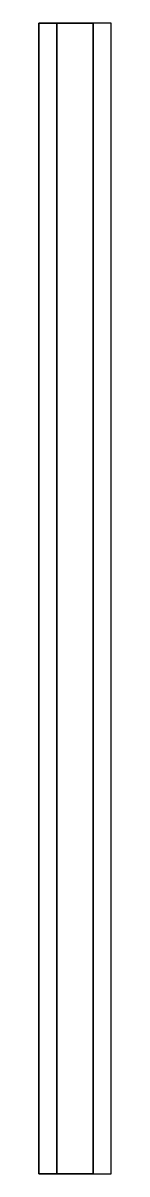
# Model space of a CAD drawing. Extents: x -5 to 5, y -160 to 0.
import ezdxf

# ---------------------------------------------------------------- set-up
doc = ezdxf.new("R2010")
doc.units = 0
doc.layers.add('LATERAL', color=254, linetype='CONTINUOUS')

msp = doc.modelspace()

# ---------------------------------------------------------------- meshes
at = {"layer": 'LATERAL'}
mesh = msp.add_polymesh((2, 6), dxfattribs=dict(at, n_close=True))
for k, corner in enumerate([(5, 0, -4.33), (2.5, 0), (-2.5, 0), (-5, 0, -4.33), (-2.5, 0, -8.66), (2.5, 0, -8.66), (5, -160, -4.33), (2.5, -160), (-2.5, -160), (-5, -160, -4.33), (-2.5, -160, -8.66), (2.5, -160, -8.66)]):
    mesh.set_mesh_vertex(divmod(k, 6), corner)

doc.saveas('drawing.dxf')
